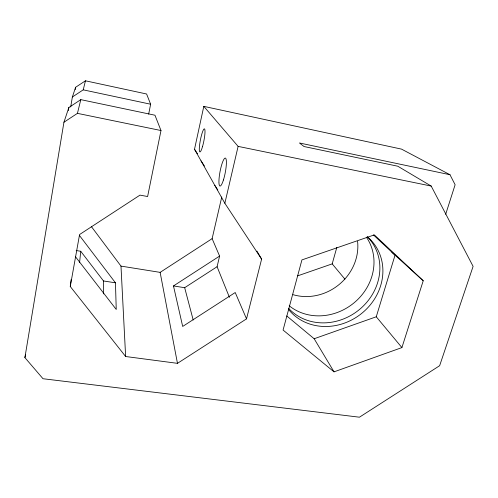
<?xml version="1.0" encoding="UTF-8"?>
<svg xmlns="http://www.w3.org/2000/svg" width="498" height="498" viewBox="0 0 498 498"><rect width="100%" height="100%" fill="white"/><g stroke="black" fill="none" stroke-linecap="round" stroke-linejoin="round"><path stroke-width="0.75" d="M103.36 293.882L103.516 280.965L80.738 251.278L76.2 250.544M79.574 262.689L80.738 251.278M256.962 251.135L261.612 259.128L246.522 318.869L177.469 363.341L125.633 356.512L70.262 286.506L71.127 279.608M445.673 214.308L455.116 184.739L449.98 174.73L299.46 142.982L304.041 146.53L397.79 166.22L431.2 186.071L473.1 266.374L439.641 365.706L359.438 417.2L43.015 378.729L24.9 357.626L63.937 122.234L68.849 107.512L80.807 99.644L154.959 115.219L160.991 130.532L147.613 196.523L139.982 195.123L79.574 234.533L70.262 286.506M68.338 110.581L68.849 107.512M70.697 106.97L72.366 96.992L75.609 87.281L85.451 80.801L146.599 93.998L150.626 104.219L148.672 114.123M75.223 89.584L75.609 87.281M261.612 259.128L224.853 203.271L194.513 149.251L203.806 106.367L401.537 149.126L449.98 174.73M24.9 357.626L25.585 354.595M229.429 297.337L217.091 266.716L219.599 256.084L212.123 238.654L221.759 196.996M224.853 203.271L238.112 146.381L203.806 106.367M63.937 122.234L77.433 113.357L80.807 99.644M72.366 96.992L83.222 89.845L85.451 80.801M297.704 275.842L332.197 263.872L336.822 247.394M286.761 315.956L314.163 338.746L376.264 316.784L395.045 255.157L373.519 234.981M401.911 347.585L423.225 280.766L374.322 234.882L301.919 259.912L283.076 330.056L334.027 371.85L401.911 347.585L376.264 316.784M91.308 226.484L120.983 266.1L160.132 272.369L212.123 238.654M246.522 318.869L235.224 292.525L182.685 326.445L173.478 285.945L219.599 256.084M173.478 285.945L184.671 287.695L217.091 266.716M103.516 280.965L115.461 282.814L116.239 309.463L75.615 256.912M77.433 113.357L160.991 130.532M238.112 146.381L431.2 186.071M83.222 89.845L150.626 104.219M391.87 252.274L423.225 280.766M332.197 263.872L344.927 279.154M79.394 235.392L115.461 282.814M201.03 160.854L204.429 166.039M214.794 185.356L217.769 189.887M194.513 149.251L197.469 153.764M314.163 338.746L334.027 371.85M184.671 287.695L193.199 320.002M160.132 272.369L177.469 363.341M120.983 266.1L125.633 356.512M366.404 237.173A52.128 46.999 -36.7 0 1 355.591 301.52A52.128 46.999 -36.7 0 1 289.207 305.778M367.543 236.936A53.286 47.845 -36.5 0 1 361.424 307.814A53.286 47.845 -36.5 0 1 288.61 308.349M367.368 236.78A53.884 48.281 -36.5 0 1 364.517 310.964A53.884 48.281 -36.5 0 1 288.367 309.202M357.583 241.331A48.935 44.621 -37.1 0 1 292.992 294.654M223.434 179.983A14.237 2.658 -79.2 0 0 225.457 158.103A14.237 2.658 -79.2 0 0 219.114 178.066A14.237 2.658 -79.2 0 0 223.434 179.983M202.524 146.568A11.759 1.793 -79 0 0 204.41 128.845A11.759 1.793 -79 0 0 199.517 145.746A11.759 1.793 -79 0 0 202.524 146.568"/></g></svg>
